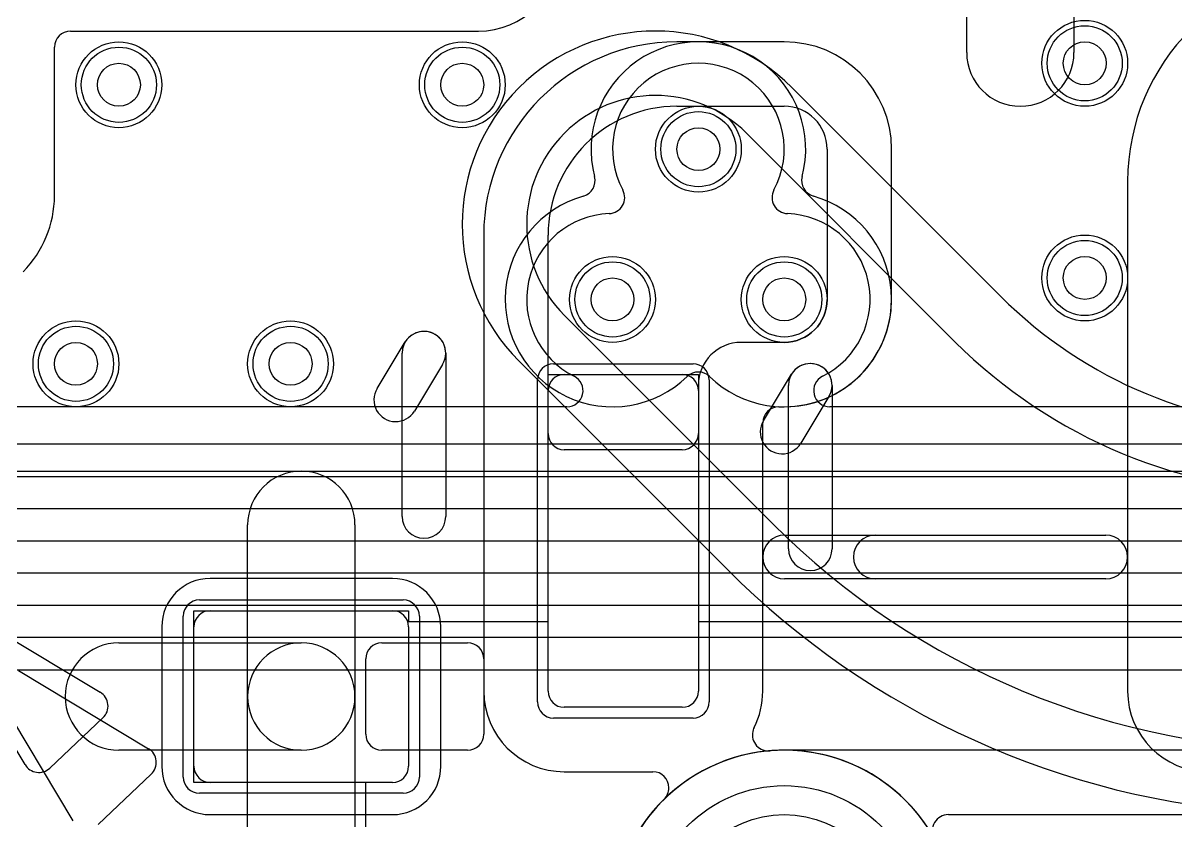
# Model space of a CAD drawing. Extents: x 0 to 57.3, y -1 to 20.5.
# Drawn here: x 30.35 to 35.73, y 2.77 to 6.49 of the extents above; entities that cross this region are included whole.
import ezdxf

# ---------------------------------------------------------------- set-up
doc = ezdxf.new("R2010")
doc.units = 0
for name, color, linetype in [('Hole', 1, 'CONTINUOUS'), ('L1', 3, 'CONTINUOUS'), ('L2', 3, 'CONTINUOUS'), ('L3', 3, 'CONTINUOUS'), ('L4', 3, 'CONTINUOUS'), ('MetalMask-A', 176, 'CONTINUOUS'), ('PartsArea-A', 111, 'CONTINUOUS'), ('PartsSilk-A', 221, 'CONTINUOUS'), ('Resist-A', 2, 'CONTINUOUS'), ('Resist-B', 2, 'CONTINUOUS'), ('Silk-A', 140, 'CONTINUOUS')]:
    doc.layers.add(name, color=color, linetype=linetype)

msp = doc.modelspace()

# ---------------------------------------------------------------- linework, layer by layer
at = {"layer": 'Hole'}
for centre, radius in [((35.3, 6.3), 0.1), ((30.8, 6.2), 0.1), ((32.4, 6.2), 0.1), ((33.5, 5.9), 0.1), ((35.3, 5.3), 0.1), ((33.1, 5.2), 0.1), ((33.9, 5.2), 0.1), ((30.6, 4.9), 0.1), ((31.6, 4.9), 0.1), ((33.9, 2.3), 0.5)]:
    msp.add_circle(centre, radius, dxfattribs=at)
at = {"layer": 'L1'}
for p, q in [((34.75, 6.35), (34.75, 7.01)), ((35.25, 7.01), (35.25, 6.35)), ((30.57504, 6.44996), (32.47503, 6.44996)), ((33.9, 6.40004), (33.4, 6.40004)), ((30.50004, 5.68284), (30.50004, 6.37496)), ((33.4, 6.1), (33.9, 6.1)), ((34.1, 5.9), (34.1, 5.2)), ((34.40004, 5.2), (34.40004, 5.9)), ((35.49996, 5.75), (35.49996, 3.375)), ((32.49996, 5.5), (32.49996, 3.375)), ((32.8, 4.57497), (32.8, 5.5)), ((33.9, 5), (33.7, 5)), ((32.875, 4.85), (33.425, 4.85)), ((33.5, 4.8), (33.5, 4.57497)), ((32.8, 3.375), (32.8, 4.775)), ((33.5, 4.775), (33.5, 3.375)), ((33.87501, 4.69996), (33.9, 4.69996)), ((33.80004, 3.375), (33.80004, 4.62499)), ((33.42503, 4.5), (32.87497, 4.5)), ((31.4, 3.35), (31.4, 4.15)), ((31.9, 4.15), (31.9, 3.35)), ((32.075, 3.90004), (31.225, 3.90004)), ((31.225, 3.75), (32.075, 3.75)), ((30.99996, 3.675), (30.99996, 3.025)), ((31.15, 3.025), (31.15, 3.675)), ((32.15, 3.675), (32.15, 3.025)), ((32.30004, 3.025), (32.30004, 3.675)), ((30.8, 3.6), (31.65, 3.6)), ((32.02497, 3.6), (32.42503, 3.6)), ((31.95, 3.17497), (31.95, 3.52503)), ((32.5, 3.52503), (32.5, 3.17497)), ((31.4, 2.6), (31.4, 3.35)), ((31.9, 3.35), (31.9, 2.6)), ((33.425, 3.3), (32.875, 3.3)), ((31.65, 3.1), (30.8, 3.1)), ((32.42503, 3.1), (32.02497, 3.1)), ((32.875, 2.99996), (33.28753, 2.99996)), ((32.075, 2.95), (31.225, 2.95)), ((31.225, 2.79996), (32.075, 2.79996))]:
    msp.add_line(p, q, dxfattribs=at)
for centre in [(35.3, 6.3), (30.8, 6.2), (32.4, 6.2), (33.5, 5.9), (35.3, 5.3), (33.1, 5.2), (33.9, 5.2), (30.6, 4.9), (31.6, 4.9)]:
    msp.add_circle(centre, 0.2, dxfattribs=at)
for centre, radius, start, end in [((32.47503, 6.82497), 0.37501, -90, 0), ((36.5, 5.75), 1.00004, 90, 180), ((30.57504, 6.37496), 0.075, 90, 180), ((33.4, 5.5), 0.90004, 90, 180), ((33.9, 5.9), 0.50004, 0, 90), ((35, 6.35), 0.25, 180, 0), ((33.4, 5.5), 0.6, 90, 180), ((33.9, 5.9), 0.2, 0, 90), ((30, 5.68284), 0.50004, -45, 0), ((33.9, 5.2), 0.2, -90, 0), ((33.9, 5.2), 0.50004, -90, 0), ((33.7, 4.8), 0.2, 90, 180), ((32.875, 4.775), 0.075, 90, 180), ((33.425, 4.775), 0.075, 0, 90), ((33.87501, 4.62499), 0.07497, 90, 180), ((32.87497, 4.57497), 0.07497, 180, -90), ((33.42503, 4.57497), 0.07497, -90, 0), ((31.65, 4.15), 0.25, 0, 180), ((31.225, 3.675), 0.22504, 90, 180), ((32.075, 3.675), 0.22504, 0, 90), ((31.225, 3.675), 0.075, 90, 180), ((32.075, 3.675), 0.075, 0, 90), ((30.8, 3.35), 0.25, 90, -90), ((31.65, 3.35), 0.25, 0, 180), ((31.65, 3.35), 0.25, -90, 90), ((32.02497, 3.52503), 0.07497, 90, 180), ((32.42503, 3.52503), 0.07497, 0, 90), ((31.65, 3.35), 0.25, 180, 0), ((32.875, 3.375), 0.37504, 180, -90), ((32.875, 3.375), 0.075, 180, -90), ((33.425, 3.375), 0.075, -90, 0), ((33.425, 3.375), 0.37504, -26.75772, 0), ((35.875, 3.375), 0.37504, 180, -90), ((32.02497, 3.17497), 0.07497, 180, -90), ((32.42503, 3.17497), 0.07497, -90, 0), ((33.82663, 3.17195), 0.075, 161.56264, -90), ((33.8266, 3.17196), 0.07497, 152.86758, 161.56263), ((33.89999, 2.29999), 0.80004, 134.42117, 94.80896), ((33.82663, 3.17192), 0.07497, -90, -85.18749), ((31.225, 3.025), 0.22504, 180, -90), ((31.225, 3.025), 0.075, 180, -90), ((32.075, 3.025), 0.22504, -90, 0), ((32.075, 3.025), 0.075, -90, 0), ((33.28753, 2.92496), 0.075, 0, 90), ((33.28756, 2.92494), 0.07497, -45.5891, 0), ((33.28756, 2.92496), 0.07497, -0.01528, 0)]:
    msp.add_arc(centre, radius, start, end, dxfattribs=at)
at = {"layer": 'L2'}
for p, q in [((32.88783, 4.70004), (26.07504, 4.70004)), ((39.44996, 4.70004), (34.11216, 4.70004)), ((23.07634, 4.4), (43.62366, 4.4)), ((36.9, 3.10005), (33.9, 3.10005)), ((34.66484, 2.80001), (36.13516, 2.80001))]:
    msp.add_line(p, q, dxfattribs=at)
for centre in [(35.3, 6.3), (30.8, 6.2), (32.4, 6.2), (35.3, 5.3), (30.6, 4.9), (31.6, 4.9)]:
    msp.add_circle(centre, 0.2, dxfattribs=at)
for centre, radius, start, end in [((33.5, 5.90002), 0.40005, -28.32093, -151.67907), ((33.08183, 5.67466), 0.07497, -87.82912, 28.32198), ((33.91817, 5.67466), 0.07497, 151.67802, -92.17851), ((33.09997, 5.2), 0.40003, 92.19192, -116.52726), ((33.90002, 5.2), 0.40003, -63.47274, 87.80808), ((32.88783, 4.77501), 0.07497, -90, 63.47596), ((34.11216, 4.77501), 0.07497, 116.52404, -90), ((33.9, 2.30001), 0.80004, 90, 147.12493), ((34.66484, 2.72504), 0.07497, 90, -150.93575)]:
    msp.add_arc(centre, radius, start, end, dxfattribs=at)
at = {"layer": 'L3'}
for p, q in [((34.90774, 5.2151), (33.93642, 6.18642)), ((33.72426, 5.97426), (34.69558, 5.00294)), ((33.84706, 4.15442), (32.87574, 5.12574)), ((32.66358, 4.91358), (33.6349, 3.94226))]:
    msp.add_line(p, q, dxfattribs=at)
for centre in [(35.3, 6.3), (30.8, 6.2), (32.4, 6.2), (33.5, 5.9), (35.3, 5.3), (33.1, 5.2), (33.9, 5.2), (30.6, 4.9), (31.6, 4.9)]:
    msp.add_circle(centre, 0.2, dxfattribs=at)
for centre, radius, start, end in [((33.3, 5.55), 0.90003, 45, -135), ((33.3, 5.55), 0.59999, 45, -135), ((36.39264, 6.70002), 2.09998, -134.99961, -90), ((36.39264, 6.70001), 2.40001, -134.99983, -90), ((36.39264, 6.7), 3.6, -135, -90), ((36.39265, 6.7), 3.90004, -135.0001, -93.64923), ((33.9, 2.3), 0.80004, 29.09864, 178.31677)]:
    msp.add_arc(centre, radius, start, end, dxfattribs=at)
at = {"layer": 'L4'}
for p, q in [((42.48579, 4.52504), (27.51307, 4.52504)), ((29.85271, 4.375), (42.48579, 4.375)), ((42.48579, 4.225), (29.85271, 4.225)), ((29.8527, 4.075), (43.08579, 4.075)), ((43.08579, 3.925), (29.8527, 3.925)), ((29.8527, 3.775), (36.76635, 3.775)), ((36.76635, 3.625), (29.8527, 3.625)), ((29.8527, 3.47496), (42.72503, 3.47496))]:
    msp.add_line(p, q, dxfattribs=at)
for centre in [(35.3, 6.3), (30.8, 6.2), (32.4, 6.2), (33.5, 5.9), (35.3, 5.3), (33.1, 5.2), (33.9, 5.2), (30.6, 4.9), (31.6, 4.9)]:
    msp.add_circle(centre, 0.2, dxfattribs=at)
for centre, radius, start, end in [((33.49998, 5.89999), 0.50004, -14.7652, -165.23369), ((32.94396, 5.75343), 0.07497, -74.2509, 14.76846), ((34.056, 5.75344), 0.07497, 165.23154, -105.74174), ((33.10002, 5.2), 0.50004, 105.74755, -45.92288), ((33.9, 5.2), 0.50004, -134.07712, 74.25827), ((33.50001, 4.78691), 0.07497, 45.92413, 134.07587), ((33.9, 2.3), 0.80004, 90, -90), ((33.9, 2.3), 0.80004, -90, 90)]:
    msp.add_arc(centre, radius, start, end, dxfattribs=at)
at = {"layer": 'MetalMask-A'}
for p, q in [((32.875, 4.85), (33.425, 4.85)), ((32.8, 3.375), (32.8, 4.775)), ((33.5, 4.775), (33.5, 3.375)), ((31.225, 3.75), (32.075, 3.75)), ((31.15, 3.025), (31.15, 3.675)), ((32.15, 3.675), (32.15, 3.025)), ((33.425, 3.3), (32.875, 3.3)), ((32.075, 2.95), (31.225, 2.95))]:
    msp.add_line(p, q, dxfattribs=at)
for centre, start, end in [((32.875, 4.775), 90, 180), ((33.425, 4.775), 0, 90), ((31.225, 3.675), 90, 180), ((32.075, 3.675), 0, 90), ((32.875, 3.375), 180, -90), ((33.425, 3.375), -90, 0), ((31.225, 3.025), 180, -90), ((32.075, 3.025), -90, 0)]:
    msp.add_arc(centre, 0.075, start, end, dxfattribs=at)
at = {"layer": 'PartsArea-A'}
for p, q in [((32.8, 3.7), (32.8, 4.85)), ((32.8, 4.85), (33.5, 4.85)), ((33.5, 4.85), (33.5, 3.7)), ((31.15, 2.95), (31.15, 3.75)), ((31.15, 3.75), (32.15, 3.75)), ((32.15, 3.75), (32.15, 3.7)), ((32.15, 3.7), (32.8, 3.7)), ((33.5, 3.7), (35.8, 3.7)), ((31.95, 2.95), (31.15, 2.95)), ((31.95, 1.65), (31.95, 2.95))]:
    msp.add_line(p, q, dxfattribs=at)
at = {"layer": 'PartsSilk-A'}
for p, q in [((32.00298, 4.78487), (32.13439, 5.00222)), ((32.11973, 4.18892), (32.11973, 4.94965)), ((32.32293, 4.94965), (32.32293, 4.18892)), ((32.30827, 4.89708), (32.17686, 4.67973)), ((33.9016, 4.1016), (35.3984, 4.1016)), ((35.3984, 3.8984), (33.9016, 3.8984)), ((30.33225, 3.47065), (30.938, 3.1072)), ((30.58765, 2.77059), (30.22935, 3.36775)), ((30.95091, 2.98837), (30.70346, 2.75465))]:
    msp.add_line(p, q, dxfattribs=at)
for centre, radius, start, end in [((32.22133, 4.94965), 0.1016, 0, 180), ((32.22133, 4.94965), 0.1016, -31.16009, 148.8428), ((32.08992, 4.7323), 0.1016, 148.83991, -31.1572), ((32.22133, 4.18892), 0.1016, 180, 0), ((33.9016, 4), 0.1016, 90, -90), ((35.3984, 4), 0.1016, -90, 90), ((30.89941, 3.04289), 0.075, -46.63164, 59.03642)]:
    msp.add_arc(centre, radius, start, end, dxfattribs=at)
at = {"layer": 'Resist-A'}
for p, q in [((32.825, 4.9), (33.475, 4.9)), ((32.75, 3.325), (32.75, 4.825)), ((33.55, 4.825), (33.55, 3.325)), ((31.175, 3.8), (32.125, 3.8)), ((31.1, 2.975), (31.1, 3.725)), ((32.2, 3.725), (32.2, 2.975)), ((33.475, 3.25), (32.825, 3.25)), ((32.125, 2.9), (31.175, 2.9))]:
    msp.add_line(p, q, dxfattribs=at)
for centre, radius in [((35.3, 6.3), 0.175), ((30.8, 6.2), 0.175), ((32.4, 6.2), 0.175), ((33.5, 5.9), 0.175), ((35.3, 5.3), 0.175), ((33.1, 5.2), 0.175), ((33.9, 5.2), 0.175), ((30.6, 4.9), 0.175), ((31.6, 4.9), 0.175), ((33.9, 2.3), 0.635)]:
    msp.add_circle(centre, radius, dxfattribs=at)
for centre, start, end in [((32.825, 4.825), 90, 180), ((33.475, 4.825), 0, 90), ((31.175, 3.725), 90, 180), ((32.125, 3.725), 0, 90), ((32.825, 3.325), 180, -90), ((33.475, 3.325), -90, 0), ((31.175, 2.975), 180, -90), ((32.125, 2.975), -90, 0)]:
    msp.add_arc(centre, 0.075, start, end, dxfattribs=at)
at = {"layer": 'Resist-B'}
for centre, radius in [((35.3, 6.3), 0.175), ((30.8, 6.2), 0.175), ((32.4, 6.2), 0.175), ((33.5, 5.9), 0.175), ((35.3, 5.3), 0.175), ((33.1, 5.2), 0.175), ((33.9, 5.2), 0.175), ((30.6, 4.9), 0.175), ((31.6, 4.9), 0.175), ((33.9, 2.3), 0.635)]:
    msp.add_circle(centre, radius, dxfattribs=at)
at = {"layer": 'Silk-A'}
for p, q in [((33.80298, 4.63487), (33.93439, 4.85222)), ((33.91973, 4.03892), (33.91973, 4.79965)), ((34.12293, 4.79965), (34.12293, 4.03892)), ((34.10827, 4.74708), (33.97686, 4.52973)), ((34.32453, 4.1016), (35.3984, 4.1016)), ((35.3984, 3.8984), (34.32453, 3.8984)), ((30.10725, 3.73315), (30.713, 3.3697)), ((30.36265, 3.03309), (30.00435, 3.63025)), ((30.72591, 3.25087), (30.47846, 3.01715))]:
    msp.add_line(p, q, dxfattribs=at)
for centre, radius, start, end in [((34.02133, 4.79965), 0.1016, 0, 180), ((34.02133, 4.79965), 0.1016, -31.16009, 148.8428), ((33.88992, 4.5823), 0.1016, 148.83991, -31.1572), ((34.32453, 4), 0.1016, 90, -90), ((35.3984, 4), 0.1016, -90, 90), ((34.02133, 4.03892), 0.1016, 180, 0), ((30.67441, 3.30539), 0.075, -46.63164, 59.03642), ((30.42696, 3.07167), 0.075, -149.04017, -46.63514)]:
    msp.add_arc(centre, radius, start, end, dxfattribs=at)

doc.saveas('drawing.dxf')
